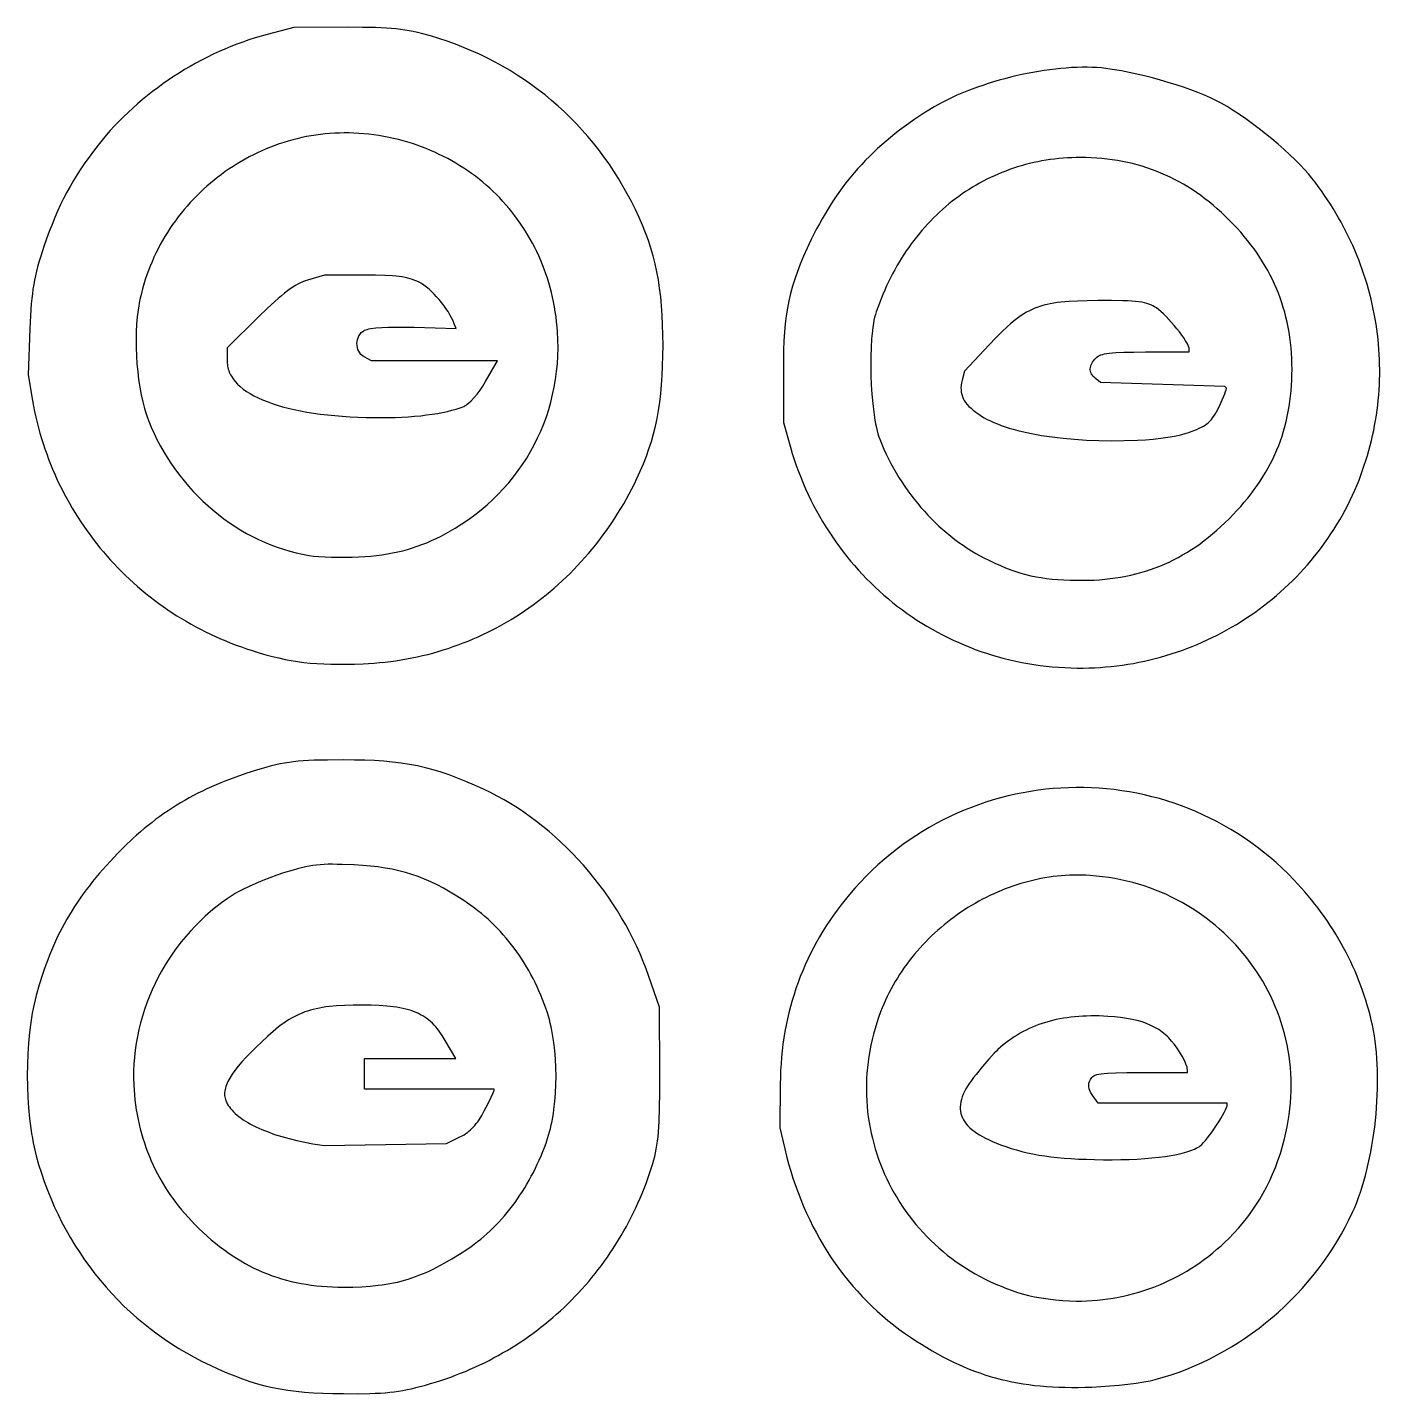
# Model space of a CAD drawing. Extents: x 28 to 1041, y 757 to 2190.
# Drawn here: x 523.7 to 767.8, y 766.7 to 1013.3 of the extents above; entities that cross this region are included whole.
import ezdxf

# ---------------------------------------------------------------- set-up
doc = ezdxf.new("R2010")
doc.units = 0
doc.header["$MEASUREMENT"] = 0
doc.layers.add('LAYER_1', color=18, linetype='CONTINUOUS')

msp = doc.modelspace()

# ---------------------------------------------------------------- linework, layer by layer
at = {"layer": 'LAYER_1'}
for points in [[(584.31, 898.46), (585.3, 898.51), (586.3, 898.58), (587.28, 898.66), (588.27, 898.76), (589.24, 898.87), (590.22, 899.01), (591.19, 899.16), (592.15, 899.32), (593.11, 899.5), (594.07, 899.7), (595.01, 899.92), (595.96, 900.15), (596.89, 900.39), (597.83, 900.66), (598.75, 900.94), (599.67, 901.23), (600.59, 901.54), (601.49, 901.87), (602.39, 902.21), (603.29, 902.56), (604.18, 902.94), (605.06, 903.32), (605.93, 903.72), (606.79, 904.14), (607.65, 904.57), (608.5, 905.02), (609.35, 905.48), (610.18, 905.95), (611.01, 906.44), (611.83, 906.95), (612.64, 907.47), (613.44, 908), (614.23, 908.55), (615.02, 909.11), (615.79, 909.68), (616.56, 910.27), (617.32, 910.87), (618.07, 911.48), (618.8, 912.11), (619.53, 912.75), (620.25, 913.41), (620.96, 914.08), (621.66, 914.76), (622.35, 915.45), (623.03, 916.16), (623.69, 916.88), (624.35, 917.61), (625, 918.35), (625.63, 919.11), (626.26, 919.88), (626.87, 920.66), (627.47, 921.45), (628.06, 922.26), (628.63, 923.08), (629.2, 923.9), (629.75, 924.74), (630.29, 925.6), (630.82, 926.46), (631.34, 927.33), (631.84, 928.22), (632.33, 929.12), (632.81, 930.03), (633.27, 930.95), (633.73, 931.88), (634.34, 933.23), (634.91, 934.56), (635.44, 935.9), (635.91, 937.23), (636.34, 938.58), (636.73, 939.94), (637.07, 941.32), (637.37, 942.74), (637.63, 944.18), (637.85, 945.67), (638.04, 947.21), (638.18, 948.81), (638.3, 950.46), (638.37, 952.19), (638.42, 953.99), (638.44, 955.87), (638.42, 957.79), (638.37, 959.62), (638.29, 961.37), (638.18, 963.05), (638.02, 964.66), (637.83, 966.22), (637.6, 967.73), (637.33, 969.19), (637.01, 970.63), (636.65, 972.04), (636.24, 973.43), (635.79, 974.81), (635.28, 976.2), (634.72, 977.59), (634.11, 979), (633.45, 980.43), (632.73, 981.86), (631.99, 983.28), (631.21, 984.66), (630.4, 986.02), (629.56, 987.35), (628.69, 988.65), (627.78, 989.93), (626.85, 991.18), (625.89, 992.4), (624.89, 993.59), (623.87, 994.75), (622.82, 995.88), (621.74, 996.98), (620.63, 998.06), (619.5, 999.1), (618.33, 1000.11), (617.15, 1001.09), (615.93, 1002.04), (614.69, 1002.95), (613.43, 1003.83), (612.14, 1004.68), (610.82, 1005.5), (609.49, 1006.28), (608.12, 1007.03), (606.74, 1007.75), (605.33, 1008.43), (603.9, 1009.07), (602.45, 1009.68), (600.98, 1010.26), (599.49, 1010.79), (597.98, 1011.29), (596.45, 1011.76), (594.86, 1012.19), (594.1, 1012.38), (593.35, 1012.54), (592.61, 1012.68), (591.85, 1012.81), (591.08, 1012.92), (590.27, 1013.01), (589.42, 1013.09), (588.52, 1013.15), (587.56, 1013.2), (586.53, 1013.24), (584.2, 1013.29), (581.45, 1013.3), (571.82, 1013.29), (567, 1012.02), (565.9, 1011.71), (564.8, 1011.39), (563.7, 1011.03), (562.61, 1010.65), (561.52, 1010.25), (560.44, 1009.83), (559.37, 1009.38), (558.3, 1008.92), (557.24, 1008.43), (556.19, 1007.91), (555.15, 1007.38), (554.12, 1006.83), (553.1, 1006.26), (552.09, 1005.66), (551.09, 1005.05), (550.11, 1004.42), (549.13, 1003.77), (548.17, 1003.1), (547.23, 1002.41), (546.3, 1001.71), (545.38, 1000.99), (544.48, 1000.25), (543.6, 999.5), (542.73, 998.73), (541.88, 997.95), (541.05, 997.15), (540.24, 996.33), (539.44, 995.51), (538.67, 994.67), (537.92, 993.81), (537.19, 992.94), (536.48, 992.06), (535.64, 990.97), (534.83, 989.89), (534.08, 988.83), (533.36, 987.78), (532.67, 986.72), (532.02, 985.67), (531.4, 984.6), (530.81, 983.53), (530.24, 982.43), (529.69, 981.31), (529.16, 980.15), (528.65, 978.96), (528.15, 977.73), (527.66, 976.46), (527.17, 975.13), (526.7, 973.74), (526.07, 971.82), (525.8, 970.94), (525.56, 970.1), (525.35, 969.28), (525.16, 968.48), (524.99, 967.69), (524.84, 966.89), (524.71, 966.07), (524.6, 965.22), (524.5, 964.34), (524.41, 963.4), (524.27, 961.32), (524.16, 958.9), (523.82, 950.58), (524.63, 945.93), (524.81, 944.94), (525.01, 943.95), (525.23, 942.98), (525.46, 942), (525.71, 941.04), (525.97, 940.08), (526.25, 939.13), (526.55, 938.18), (526.86, 937.24), (527.19, 936.31), (527.53, 935.38), (527.89, 934.47), (528.26, 933.56), (528.65, 932.65), (529.05, 931.76), (529.47, 930.87), (529.91, 929.99), (530.35, 929.12), (530.82, 928.26), (531.29, 927.41), (531.78, 926.56), (532.29, 925.73), (532.81, 924.9), (533.34, 924.08), (533.88, 923.28), (534.44, 922.48), (535.02, 921.69), (535.6, 920.91), (536.2, 920.14), (536.81, 919.38), (537.44, 918.64), (538.07, 917.9), (538.72, 917.17), (539.38, 916.46), (540.06, 915.75), (540.74, 915.06), (541.44, 914.38), (542.15, 913.71), (542.87, 913.05), (543.6, 912.4), (544.35, 911.76), (545.1, 911.14), (545.87, 910.53), (546.65, 909.93), (547.43, 909.35), (548.23, 908.77), (549.04, 908.21), (549.86, 907.67), (550.69, 907.13), (551.53, 906.61), (552.38, 906.11), (553.24, 905.62), (554.1, 905.14), (554.98, 904.67), (555.87, 904.22), (556.76, 903.79), (557.67, 903.37), (558.58, 902.96), (559.51, 902.57), (560.44, 902.19), (561.38, 901.83), (562.33, 901.48), (563.28, 901.15), (564.25, 900.84), (565.52, 900.45), (566.74, 900.09), (567.92, 899.78), (569.07, 899.5), (570.21, 899.25), (571.34, 899.04), (572.46, 898.85), (573.6, 898.7), (574.77, 898.58), (575.96, 898.49), (577.19, 898.42), (578.47, 898.38), (579.82, 898.37), (581.23, 898.38), (582.73, 898.41)], [(713.22, 897.68), (714.25, 897.68), (715.28, 897.7), (716.3, 897.73), (717.32, 897.79), (718.33, 897.87), (719.34, 897.96), (720.35, 898.08), (721.36, 898.21), (722.35, 898.36), (723.35, 898.53), (724.34, 898.72), (725.33, 898.92), (726.31, 899.15), (727.28, 899.39), (728.25, 899.65), (729.21, 899.92), (730.17, 900.22), (731.12, 900.53), (732.06, 900.86), (733, 901.2), (733.93, 901.56), (734.85, 901.94), (735.76, 902.34), (736.67, 902.75), (737.57, 903.18), (738.46, 903.62), (739.34, 904.08), (740.21, 904.55), (741.07, 905.04), (741.93, 905.55), (742.77, 906.07), (743.6, 906.6), (744.43, 907.16), (745.24, 907.72), (746.05, 908.3), (746.84, 908.89), (747.62, 909.5), (748.39, 910.12), (749.15, 910.76), (749.9, 911.41), (750.64, 912.07), (751.36, 912.75), (752.07, 913.44), (752.77, 914.15), (753.45, 914.86), (754.13, 915.59), (754.79, 916.33), (755.43, 917.09), (756.06, 917.85), (756.68, 918.63), (757.28, 919.42), (757.87, 920.23), (758.45, 921.04), (759.01, 921.87), (759.55, 922.71), (760.08, 923.56), (760.59, 924.42), (761.09, 925.29), (761.57, 926.17), (762.03, 927.06), (762.48, 927.97), (762.91, 928.88), (763.32, 929.8), (763.72, 930.74), (764.07, 931.61), (764.41, 932.49), (764.73, 933.38), (765.03, 934.27), (765.32, 935.16), (765.59, 936.05), (765.85, 936.95), (766.09, 937.85), (766.32, 938.75), (766.52, 939.66), (766.72, 940.56), (766.89, 941.47), (767.06, 942.38), (767.2, 943.29), (767.33, 944.21), (767.44, 945.12), (767.54, 946.03), (767.62, 946.95), (767.69, 947.87), (767.74, 948.78), (767.78, 949.7), (767.8, 950.62), (767.8, 951.54), (767.79, 952.45), (767.76, 953.37), (767.72, 954.29), (767.66, 955.2), (767.59, 956.12), (767.5, 957.03), (767.4, 957.94), (767.28, 958.85), (767.15, 959.76), (767, 960.67), (766.83, 961.57), (766.65, 962.47), (766.46, 963.37), (766.25, 964.27), (766.02, 965.17), (765.78, 966.06), (765.52, 966.95), (765.25, 967.83), (764.97, 968.71), (764.67, 969.59), (764.35, 970.46), (764.02, 971.33), (763.67, 972.2), (763.31, 973.06), (762.94, 973.92), (762.55, 974.77), (762.14, 975.62), (761.72, 976.46), (761.29, 977.29), (760.84, 978.13), (760.38, 978.95), (759.9, 979.77), (759.41, 980.58), (758.9, 981.39), (758.38, 982.19), (757.84, 982.98), (757.29, 983.77), (756.72, 984.55), (756.14, 985.33), (755.55, 986.09), (754.94, 986.85), (754.25, 987.65), (753.46, 988.5), (752.57, 989.39), (751.61, 990.31), (750.58, 991.25), (749.49, 992.2), (748.36, 993.15), (747.2, 994.09), (746.02, 995.01), (744.83, 995.9), (743.65, 996.76), (742.49, 997.56), (741.35, 998.31), (740.25, 999), (739.21, 999.6), (738.24, 1000.12), (737.25, 1000.6), (736.16, 1001.07), (734.98, 1001.55), (733.73, 1002.02), (732.41, 1002.48), (731.05, 1002.93), (729.65, 1003.36), (728.23, 1003.78), (726.79, 1004.17), (725.36, 1004.54), (723.95, 1004.87), (722.56, 1005.17), (721.22, 1005.43), (719.94, 1005.65), (718.72, 1005.83), (717.58, 1005.96), (716.74, 1006.02), (715.87, 1006.06), (714.98, 1006.08), (714.07, 1006.08), (713.14, 1006.06), (712.19, 1006.02), (711.23, 1005.95), (710.25, 1005.87), (709.26, 1005.76), (708.26, 1005.64), (707.26, 1005.5), (706.24, 1005.34), (705.22, 1005.16), (704.2, 1004.97), (703.18, 1004.76), (702.15, 1004.53), (701.14, 1004.28), (700.12, 1004.02), (699.11, 1003.74), (698.11, 1003.45), (697.12, 1003.15), (696.14, 1002.83), (695.18, 1002.49), (694.23, 1002.15), (693.3, 1001.79), (692.38, 1001.42), (691.49, 1001.03), (690.62, 1000.64), (689.78, 1000.23), (688.96, 999.82), (688.17, 999.39), (687.41, 998.95), (686.45, 998.37), (685.52, 997.78), (684.6, 997.19), (683.7, 996.58), (682.81, 995.97), (681.95, 995.35), (681.11, 994.72), (680.28, 994.08), (679.48, 993.43), (678.69, 992.77), (677.91, 992.1), (677.16, 991.41), (676.42, 990.72), (675.7, 990.01), (674.99, 989.3), (674.3, 988.57), (673.63, 987.83), (672.97, 987.07), (672.33, 986.31), (671.7, 985.53), (671.09, 984.73), (670.49, 983.93), (669.9, 983.1), (669.33, 982.27), (668.77, 981.42), (668.23, 980.55), (667.69, 979.67), (667.17, 978.77), (666.67, 977.86), (666.17, 976.93), (665.69, 975.98), (665.21, 975.02), (664.48, 973.46), (663.82, 971.98), (663.22, 970.57), (662.69, 969.21), (662.22, 967.88), (661.81, 966.58), (661.45, 965.27), (661.15, 963.96), (660.89, 962.62), (660.68, 961.25), (660.5, 959.81), (660.37, 958.31), (660.27, 956.72), (660.21, 955.03), (660.17, 953.22), (660.16, 951.28), (660.16, 941.99), (661.45, 937.52), (661.78, 936.41), (662.13, 935.32), (662.5, 934.24), (662.9, 933.17), (663.31, 932.11), (663.73, 931.06), (664.18, 930.03), (664.65, 929.01), (665.13, 928), (665.63, 927.01), (666.15, 926.03), (666.69, 925.06), (667.25, 924.1), (667.82, 923.16), (668.41, 922.24), (669.01, 921.33), (669.64, 920.43), (670.27, 919.55), (670.93, 918.68), (671.6, 917.82), (672.28, 916.99), (672.99, 916.16), (673.7, 915.35), (674.43, 914.56), (675.18, 913.79), (675.94, 913.03), (676.71, 912.28), (677.5, 911.55), (678.3, 910.84), (679.12, 910.15), (679.94, 909.47), (680.79, 908.81), (681.64, 908.17), (682.51, 907.54), (683.39, 906.93), (684.28, 906.34), (685.18, 905.77), (686.09, 905.21), (687.02, 904.67), (687.96, 904.15), (688.91, 903.65), (689.87, 903.17), (690.84, 902.71), (691.82, 902.27), (692.81, 901.84), (693.8, 901.44), (694.81, 901.05), (695.83, 900.69), (696.86, 900.34), (697.9, 900.02), (698.94, 899.71), (700, 899.43), (701.06, 899.17), (702.13, 898.92), (703.21, 898.7), (704.29, 898.5), (705.39, 898.32), (706.49, 898.16), (707.59, 898.03), (708.71, 897.91), (709.83, 897.82), (710.95, 897.75), (712.08, 897.71)], [(583.51, 917.73), (584.62, 917.8), (585.68, 917.89), (586.71, 918), (587.71, 918.13), (588.68, 918.28), (589.62, 918.45), (590.55, 918.64), (591.45, 918.85), (592.34, 919.09), (593.21, 919.36), (594.07, 919.65), (594.93, 919.96), (595.79, 920.3), (596.64, 920.68), (597.5, 921.08), (598.37, 921.5), (599.67, 922.2), (600.93, 922.93), (602.15, 923.69), (603.34, 924.5), (604.49, 925.35), (605.61, 926.22), (606.68, 927.14), (607.72, 928.09), (608.71, 929.07), (609.67, 930.08), (610.59, 931.12), (611.46, 932.19), (612.29, 933.3), (613.08, 934.42), (613.83, 935.58), (614.53, 936.76), (615.19, 937.97), (615.81, 939.2), (616.37, 940.45), (616.9, 941.73), (617.38, 943.02), (617.81, 944.34), (618.19, 945.67), (618.52, 947.02), (618.81, 948.39), (619.04, 949.77), (619.23, 951.17), (619.37, 952.58), (619.45, 954.01), (619.49, 955.45), (619.47, 956.9), (619.4, 958.35), (619.33, 959.27), (619.24, 960.18), (619.13, 961.08), (619, 961.98), (618.85, 962.86), (618.68, 963.74), (618.5, 964.61), (618.29, 965.47), (618.07, 966.33), (617.83, 967.17), (617.57, 968.01), (617.29, 968.83), (617, 969.65), (616.69, 970.46), (616.36, 971.25), (616.02, 972.04), (615.66, 972.82), (615.28, 973.58), (614.88, 974.34), (614.47, 975.08), (614.05, 975.82), (613.61, 976.54), (613.15, 977.25), (612.68, 977.95), (612.19, 978.64), (611.69, 979.31), (611.17, 979.98), (610.64, 980.63), (610.09, 981.27), (609.53, 981.89), (608.96, 982.51), (608.37, 983.11), (607.77, 983.69), (607.16, 984.26), (606.53, 984.82), (605.89, 985.37), (605.24, 985.9), (604.57, 986.42), (603.89, 986.92), (603.2, 987.4), (602.5, 987.88), (601.79, 988.33), (601.06, 988.78), (600.33, 989.2), (599.58, 989.61), (598.82, 990.01), (598.05, 990.38), (597.27, 990.75), (596.48, 991.09), (595.68, 991.42), (594.87, 991.73), (594.05, 992.03), (593.22, 992.31), (592.38, 992.57), (591.53, 992.81), (590.67, 993.03), (589.81, 993.24), (588.93, 993.43), (588.05, 993.6), (587.16, 993.75), (586.26, 993.88), (585.35, 993.99), (584.44, 994.09), (583.51, 994.16), (582.64, 994.21), (581.77, 994.24), (580.91, 994.25), (580.04, 994.23), (579.18, 994.2), (578.32, 994.14), (577.47, 994.07), (576.62, 993.97), (575.77, 993.86), (574.93, 993.72), (574.09, 993.57), (573.26, 993.4), (572.43, 993.2), (571.61, 992.99), (570.79, 992.76), (569.98, 992.52), (569.18, 992.25), (568.38, 991.97), (567.59, 991.67), (566.8, 991.35), (566.03, 991.01), (565.26, 990.66), (564.5, 990.29), (563.75, 989.9), (563, 989.5), (562.27, 989.08), (561.55, 988.65), (560.83, 988.2), (560.12, 987.74), (559.43, 987.26), (558.74, 986.76), (558.07, 986.25), (557.41, 985.73), (556.76, 985.19), (556.12, 984.64), (555.49, 984.07), (554.87, 983.5), (554.27, 982.9), (553.68, 982.3), (553.1, 981.68), (552.53, 981.05), (551.98, 980.4), (551.45, 979.75), (550.92, 979.08), (550.42, 978.4), (549.92, 977.71), (549.44, 977.01), (548.98, 976.3), (548.53, 975.57), (548.1, 974.84), (547.69, 974.09), (547.29, 973.34), (546.91, 972.57), (546.54, 971.8), (546.2, 971.01), (545.87, 970.22), (545.56, 969.42), (545.26, 968.61), (544.99, 967.79), (544.73, 966.96), (544.5, 966.12), (544.28, 965.28), (544.08, 964.43), (543.91, 963.57), (543.8, 962.97), (543.7, 962.35), (543.54, 961.07), (543.43, 959.73), (543.36, 958.35), (543.33, 956.93), (543.34, 955.49), (543.39, 954.04), (543.49, 952.59), (543.62, 951.15), (543.79, 949.73), (543.99, 948.35), (544.24, 947.01), (544.52, 945.73), (544.83, 944.52), (545, 943.94), (545.18, 943.38), (545.36, 942.85), (545.56, 942.34), (546.05, 941.15), (546.58, 939.98), (547.15, 938.83), (547.75, 937.7), (548.38, 936.6), (549.04, 935.52), (549.74, 934.46), (550.46, 933.43), (551.22, 932.42), (552, 931.44), (552.81, 930.49), (553.65, 929.56), (554.51, 928.66), (555.4, 927.8), (556.31, 926.96), (557.24, 926.15), (558.2, 925.37), (559.17, 924.63), (560.17, 923.91), (561.19, 923.24), (562.22, 922.59), (563.28, 921.98), (564.34, 921.41), (565.43, 920.87), (566.53, 920.37), (567.64, 919.91), (568.77, 919.49), (569.91, 919.11), (571.06, 918.77), (572.22, 918.47), (573.39, 918.21), (574.57, 917.99), (575.37, 917.88), (576.34, 917.8), (577.43, 917.73), (578.62, 917.68), (579.85, 917.66), (581.1, 917.66), (582.34, 917.68)], [(713.19, 913.52), (714.22, 913.51), (715.24, 913.53), (716.24, 913.56), (717.22, 913.62), (718.2, 913.71), (719.16, 913.81), (720.11, 913.93), (721.04, 914.08), (721.97, 914.25), (722.88, 914.44), (723.78, 914.66), (724.67, 914.9), (725.55, 915.16), (726.42, 915.44), (727.27, 915.75), (728.12, 916.08), (728.96, 916.43), (729.79, 916.81), (730.61, 917.21), (731.42, 917.63), (732.23, 918.08), (733.02, 918.55), (733.81, 919.05), (734.59, 919.57), (735.37, 920.11), (736.13, 920.68), (736.89, 921.28), (737.65, 921.9), (738.4, 922.54), (739.14, 923.21), (739.88, 923.91), (740.62, 924.63), (741.34, 925.36), (742.04, 926.1), (742.71, 926.85), (743.36, 927.6), (743.98, 928.35), (744.58, 929.11), (745.15, 929.87), (745.7, 930.64), (746.23, 931.41), (746.73, 932.19), (747.21, 932.98), (747.66, 933.78), (748.09, 934.58), (748.5, 935.38), (748.88, 936.2), (749.24, 937.03), (749.58, 937.86), (749.89, 938.7), (750.19, 939.55), (750.46, 940.41), (750.7, 941.28), (750.93, 942.16), (751.13, 943.05), (751.31, 943.96), (751.47, 944.87), (751.6, 945.79), (751.72, 946.73), (751.81, 947.68), (751.89, 948.64), (751.94, 949.61), (751.97, 950.6), (751.98, 951.6), (751.96, 952.59), (751.93, 953.56), (751.87, 954.53), (751.8, 955.48), (751.7, 956.42), (751.58, 957.36), (751.44, 958.28), (751.28, 959.19), (751.09, 960.09), (750.89, 960.99), (750.66, 961.87), (750.41, 962.74), (750.14, 963.61), (749.84, 964.46), (749.53, 965.31), (749.19, 966.14), (748.83, 966.97), (748.44, 967.79), (748.04, 968.6), (747.61, 969.41), (747.15, 970.2), (746.68, 970.99), (746.18, 971.77), (745.66, 972.55), (745.12, 973.31), (744.55, 974.07), (743.96, 974.82), (743.35, 975.57), (742.71, 976.31), (742.05, 977.04), (741.37, 977.77), (740.66, 978.49), (739.94, 979.2), (739.22, 979.88), (738.48, 980.54), (737.74, 981.18), (737, 981.79), (736.24, 982.38), (735.49, 982.94), (734.72, 983.49), (733.94, 984.01), (733.16, 984.51), (732.38, 984.98), (731.58, 985.43), (730.77, 985.86), (729.96, 986.27), (729.14, 986.65), (728.31, 987.01), (727.48, 987.35), (726.63, 987.67), (725.78, 987.96), (724.91, 988.24), (724.04, 988.49), (723.16, 988.71), (722.27, 988.92), (721.37, 989.1), (720.46, 989.27), (719.54, 989.41), (718.61, 989.52), (717.67, 989.62), (716.72, 989.7), (715.75, 989.75), (714.78, 989.78), (713.8, 989.79), (713.01, 989.79), (712.22, 989.76), (711.44, 989.72), (710.66, 989.67), (709.88, 989.6), (709.11, 989.52), (708.35, 989.42), (707.59, 989.31), (706.84, 989.18), (706.09, 989.03), (705.35, 988.88), (704.61, 988.7), (703.88, 988.52), (703.15, 988.32), (702.43, 988.1), (701.72, 987.87), (701.01, 987.63), (700.31, 987.37), (699.62, 987.1), (698.93, 986.82), (698.25, 986.52), (697.57, 986.21), (696.91, 985.88), (696.25, 985.54), (695.59, 985.19), (694.95, 984.82), (694.31, 984.44), (693.68, 984.05), (693.05, 983.65), (692.44, 983.23), (691.83, 982.8), (691.23, 982.35), (690.64, 981.9), (690.05, 981.43), (689.48, 980.95), (688.91, 980.45), (688.35, 979.95), (687.8, 979.43), (687.26, 978.9), (686.72, 978.35), (686.2, 977.8), (685.69, 977.23), (685.18, 976.65), (684.69, 976.06), (684.2, 975.46), (683.72, 974.85), (683.26, 974.23), (682.8, 973.59), (682.35, 972.94), (681.91, 972.28), (681.49, 971.62), (681.07, 970.93), (680.66, 970.24), (680.27, 969.54), (679.88, 968.83), (679.5, 968.11), (679.14, 967.37), (678.79, 966.63), (678.45, 965.87), (678.12, 965.11), (677.8, 964.33), (677.49, 963.55), (677.19, 962.75), (676.91, 961.95), (676.77, 961.5), (676.64, 961), (676.52, 960.45), (676.42, 959.85), (676.32, 959.22), (676.24, 958.55), (676.1, 957.1), (676.01, 955.55), (675.95, 953.91), (675.94, 952.22), (675.97, 950.5), (676.04, 948.77), (676.15, 947.08), (676.29, 945.43), (676.47, 943.87), (676.69, 942.41), (676.81, 941.73), (676.95, 941.09), (677.09, 940.49), (677.23, 939.94), (677.39, 939.43), (677.56, 938.97), (677.92, 938.07), (678.3, 937.18), (678.71, 936.3), (679.13, 935.44), (679.58, 934.58), (680.04, 933.73), (680.52, 932.9), (681.02, 932.07), (681.53, 931.26), (682.07, 930.46), (682.62, 929.68), (683.19, 928.91), (683.77, 928.15), (684.37, 927.41), (684.98, 926.68), (685.61, 925.97), (686.25, 925.27), (686.9, 924.6), (687.57, 923.93), (688.25, 923.29), (688.95, 922.67), (689.66, 922.06), (690.37, 921.47), (691.1, 920.9), (691.84, 920.35), (692.59, 919.83), (693.35, 919.32), (694.12, 918.84), (694.9, 918.37), (695.68, 917.93), (696.48, 917.51), (697.28, 917.12), (698.33, 916.63), (699.33, 916.19), (700.29, 915.79), (701.23, 915.42), (702.15, 915.1), (703.05, 914.81), (703.95, 914.56), (704.85, 914.34), (705.77, 914.15), (706.7, 913.99), (707.67, 913.85), (708.67, 913.74), (709.71, 913.65), (710.81, 913.59), (711.96, 913.54)], [(586.34, 942.88), (587.63, 942.87), (588.89, 942.88), (590.12, 942.92), (591.31, 942.97), (592.48, 943.04), (593.61, 943.12), (594.7, 943.22), (595.75, 943.35), (596.76, 943.48), (597.72, 943.64), (598.64, 943.81), (599.51, 943.99), (600.34, 944.2), (601.1, 944.41), (601.82, 944.65), (602.48, 944.9), (602.68, 944.99), (602.89, 945.12), (603.11, 945.28), (603.34, 945.46), (603.84, 945.92), (604.35, 946.48), (604.88, 947.11), (605.41, 947.81), (605.92, 948.57), (606.4, 949.37), (608.55, 953.12), (585.83, 953.12), (584.5, 953.83), (584.34, 953.93), (584.19, 954.03), (583.92, 954.27), (583.69, 954.54), (583.51, 954.85), (583.37, 955.17), (583.27, 955.52), (583.21, 955.87), (583.2, 956.23), (583.22, 956.59), (583.29, 956.94), (583.4, 957.29), (583.56, 957.62), (583.75, 957.92), (583.98, 958.2), (584.26, 958.44), (584.42, 958.54), (584.58, 958.64), (584.77, 958.72), (585.02, 958.8), (585.33, 958.87), (585.7, 958.94), (586.58, 959.05), (587.66, 959.13), (588.91, 959.19), (590.32, 959.22), (591.87, 959.21), (593.53, 959.18), (601.08, 958.97), (600.76, 959.77), (600.54, 960.31), (600.27, 960.87), (599.96, 961.43), (599.63, 961.99), (599.26, 962.55), (598.87, 963.11), (598.45, 963.65), (598.02, 964.18), (597.58, 964.69), (597.12, 965.17), (596.66, 965.62), (596.2, 966.04), (595.74, 966.42), (595.28, 966.76), (594.84, 967.05), (594.41, 967.29), (594.02, 967.47), (593.62, 967.64), (593.21, 967.8), (592.79, 967.93), (592.35, 968.05), (591.88, 968.16), (591.38, 968.25), (590.84, 968.33), (590.26, 968.4), (589.63, 968.46), (588.21, 968.54), (586.53, 968.58), (584.55, 968.6), (577.32, 968.6), (574.27, 967.68), (573.85, 967.54), (573.42, 967.37), (572.99, 967.18), (572.55, 966.96), (572.09, 966.7), (571.63, 966.41), (571.14, 966.08), (570.63, 965.72), (570.11, 965.31), (569.55, 964.86), (568.97, 964.36), (568.35, 963.82), (567.01, 962.58), (565.5, 961.12), (559.78, 955.49), (559.78, 953), (559.78, 952.72), (559.81, 952.44), (559.85, 952.17), (559.9, 951.9), (559.96, 951.63), (560.05, 951.37), (560.14, 951.1), (560.25, 950.85), (560.38, 950.59), (560.52, 950.34), (560.84, 949.85), (561.21, 949.37), (561.64, 948.91), (562.13, 948.46), (562.67, 948.03), (563.26, 947.61), (563.9, 947.2), (564.59, 946.82), (565.34, 946.44), (566.13, 946.09), (566.97, 945.75), (567.86, 945.43), (568.79, 945.13), (569.78, 944.84), (570.8, 944.57), (571.87, 944.32), (572.99, 944.09), (574.14, 943.88), (575.34, 943.69), (576.58, 943.52), (577.86, 943.36), (579.18, 943.23), (580.54, 943.12), (581.94, 943.02), (583.37, 942.95), (584.84, 942.9)], [(724.11, 938.8), (725.54, 938.87), (726.94, 938.99), (728.29, 939.14), (729.58, 939.33), (730.79, 939.54), (731.9, 939.78), (732.9, 940.05), (733.36, 940.19), (733.78, 940.34), (734.79, 940.74), (735.23, 940.94), (735.63, 941.13), (735.99, 941.33), (736.32, 941.53), (736.63, 941.75), (736.91, 941.98), (737.17, 942.24), (737.42, 942.51), (737.65, 942.81), (737.88, 943.14), (738.11, 943.5), (738.33, 943.9), (738.8, 944.83), (739.39, 946.08), (739.83, 947.14), (739.98, 947.57), (740.08, 947.9), (740.13, 948.13), (740.13, 948.2), (740.11, 948.25), (739.87, 948.48), (717.4, 949.2), (716.46, 949.98), (716.24, 950.18), (716.05, 950.38), (715.9, 950.59), (715.77, 950.8), (715.67, 951.02), (715.61, 951.24), (715.57, 951.47), (715.57, 951.7), (715.59, 951.93), (715.64, 952.17), (715.73, 952.41), (715.84, 952.65), (715.99, 952.9), (716.16, 953.14), (716.37, 953.39), (716.6, 953.64), (716.77, 953.79), (716.97, 953.93), (717.21, 954.06), (717.48, 954.17), (717.8, 954.27), (718.16, 954.36), (718.58, 954.44), (719.06, 954.5), (719.6, 954.56), (720.2, 954.61), (721.64, 954.67), (723.41, 954.71), (725.54, 954.72), (733.41, 954.72), (733.41, 955.31), (733.4, 955.42), (733.36, 955.56), (733.23, 955.89), (733.03, 956.29), (732.76, 956.74), (732.43, 957.24), (732.06, 957.77), (731.64, 958.33), (731.19, 958.9), (730.72, 959.47), (730.23, 960.04), (729.74, 960.59), (729.25, 961.1), (728.77, 961.58), (728.31, 962.01), (727.88, 962.37), (727.49, 962.66), (727.17, 962.87), (726.84, 963.05), (726.51, 963.22), (726.15, 963.36), (725.77, 963.49), (725.34, 963.6), (724.87, 963.69), (724.33, 963.77), (723.73, 963.83), (723.06, 963.88), (722.3, 963.92), (721.44, 963.95), (719.41, 963.98), (716.9, 963.98), (715, 963.96), (713.27, 963.91), (711.7, 963.83), (710.97, 963.77), (710.27, 963.7), (709.61, 963.62), (708.96, 963.52), (708.35, 963.41), (707.76, 963.28), (707.19, 963.14), (706.63, 962.98), (706.1, 962.8), (705.58, 962.6), (705.07, 962.38), (704.57, 962.14), (704.08, 961.87), (703.59, 961.59), (703.11, 961.28), (702.62, 960.94), (702.14, 960.58), (701.65, 960.2), (701.15, 959.78), (700.65, 959.34), (699.61, 958.37), (698.5, 957.27), (697.32, 956.03), (692.84, 951.28), (692.42, 949.61), (692.32, 949.15), (692.25, 948.7), (692.22, 948.27), (692.23, 947.86), (692.27, 947.46), (692.35, 947.07), (692.47, 946.7), (692.62, 946.33), (692.82, 945.97), (693.06, 945.61), (693.34, 945.26), (693.67, 944.9), (694.04, 944.55), (694.45, 944.2), (694.91, 943.84), (695.42, 943.48), (695.9, 943.16), (696.42, 942.86), (696.97, 942.56), (697.55, 942.27), (698.16, 941.99), (698.8, 941.73), (699.48, 941.47), (700.18, 941.23), (700.91, 940.99), (701.67, 940.77), (702.46, 940.56), (703.27, 940.35), (704.11, 940.16), (704.97, 939.98), (705.86, 939.81), (706.77, 939.66), (707.71, 939.51), (708.67, 939.38), (709.65, 939.26), (710.65, 939.15), (712.72, 938.96), (714.87, 938.83), (717.08, 938.75), (719.37, 938.71), (721.71, 938.73)], [(580.77, 766.75), (583.34, 766.74), (585.53, 766.77), (586.51, 766.81), (587.43, 766.85), (588.3, 766.91), (589.13, 766.99), (589.93, 767.08), (590.71, 767.19), (591.47, 767.32), (592.24, 767.47), (593.03, 767.64), (593.83, 767.83), (595.56, 768.29), (596.48, 768.55), (597.4, 768.83), (598.31, 769.12), (599.22, 769.42), (600.12, 769.74), (601.01, 770.07), (601.89, 770.41), (602.77, 770.77), (603.63, 771.14), (604.49, 771.52), (605.35, 771.92), (606.19, 772.32), (607.03, 772.74), (607.85, 773.18), (608.67, 773.62), (609.49, 774.08), (610.29, 774.55), (611.08, 775.03), (611.87, 775.52), (612.65, 776.02), (613.41, 776.54), (614.17, 777.07), (614.92, 777.6), (615.66, 778.16), (616.4, 778.72), (617.12, 779.29), (617.83, 779.87), (618.54, 780.47), (619.23, 781.07), (619.91, 781.69), (620.59, 782.31), (621.25, 782.95), (621.91, 783.6), (622.55, 784.26), (623.18, 784.93), (623.81, 785.6), (624.42, 786.29), (625.02, 786.99), (625.61, 787.7), (626.19, 788.42), (626.76, 789.14), (627.32, 789.88), (627.87, 790.63), (628.4, 791.38), (628.93, 792.15), (629.44, 792.92), (629.94, 793.7), (630.43, 794.5), (630.91, 795.3), (631.38, 796.11), (631.83, 796.92), (632.27, 797.75), (632.7, 798.59), (633.12, 799.43), (633.53, 800.28), (633.92, 801.14), (634.3, 802.01), (634.67, 802.88), (635.02, 803.77), (635.37, 804.66), (635.69, 805.55), (636.01, 806.46), (636.31, 807.37), (636.6, 808.29), (636.79, 808.92), (636.95, 809.55), (637.1, 810.19), (637.23, 810.86), (637.35, 811.56), (637.45, 812.31), (637.54, 813.11), (637.61, 813.97), (637.68, 814.91), (637.73, 815.94), (637.8, 818.28), (637.84, 821.1), (637.84, 824.46), (637.82, 836.5), (635.9, 842.01), (635.41, 843.38), (634.87, 844.74), (634.31, 846.09), (633.7, 847.42), (633.07, 848.74), (632.4, 850.05), (631.7, 851.34), (630.96, 852.61), (630.2, 853.87), (629.41, 855.11), (628.58, 856.33), (627.73, 857.52), (626.85, 858.7), (625.95, 859.85), (625.02, 860.99), (624.07, 862.09), (623.09, 863.18), (622.08, 864.23), (621.06, 865.26), (620.01, 866.26), (618.95, 867.24), (617.86, 868.18), (616.75, 869.1), (615.63, 869.98), (614.48, 870.83), (613.32, 871.65), (612.15, 872.43), (610.96, 873.18), (609.75, 873.89), (608.53, 874.57), (607.3, 875.2), (606.06, 875.8), (604.42, 876.55), (602.85, 877.22), (601.33, 877.83), (599.86, 878.38), (598.41, 878.87), (596.98, 879.3), (595.56, 879.68), (594.12, 880.01), (592.67, 880.29), (591.17, 880.52), (589.63, 880.71), (588.03, 880.86), (586.36, 880.97), (584.6, 881.04), (582.73, 881.08), (580.76, 881.09), (577.88, 881.08), (575.5, 881.03), (574.45, 880.99), (573.49, 880.93), (572.59, 880.86), (571.74, 880.77), (570.93, 880.66), (570.14, 880.54), (569.36, 880.39), (568.57, 880.22), (567.77, 880.02), (566.92, 879.79), (565.07, 879.25), (563.16, 878.65), (561.31, 878.01), (559.52, 877.34), (558.65, 876.99), (557.79, 876.62), (556.94, 876.25), (556.11, 875.87), (555.29, 875.48), (554.48, 875.08), (553.68, 874.66), (552.89, 874.23), (552.11, 873.8), (551.34, 873.35), (550.59, 872.88), (549.84, 872.41), (549.1, 871.92), (548.36, 871.42), (547.64, 870.9), (546.92, 870.38), (546.21, 869.83), (545.5, 869.28), (544.81, 868.71), (544.11, 868.12), (543.42, 867.52), (542.74, 866.9), (541.38, 865.62), (540.03, 864.28), (538.63, 862.8), (537.31, 861.34), (536.68, 860.6), (536.06, 859.87), (535.46, 859.14), (534.89, 858.4), (534.32, 857.67), (533.78, 856.93), (533.25, 856.18), (532.74, 855.44), (532.24, 854.68), (531.76, 853.93), (531.3, 853.16), (530.84, 852.39), (530.41, 851.61), (529.98, 850.83), (529.57, 850.03), (529.17, 849.22), (528.79, 848.41), (528.42, 847.58), (528.05, 846.74), (527.7, 845.89), (527.37, 845.03), (527.04, 844.15), (526.72, 843.26), (526.41, 842.36), (525.83, 840.49), (525.27, 838.57), (525.08, 837.82), (524.9, 837.05), (524.73, 836.25), (524.58, 835.42), (524.44, 834.57), (524.31, 833.7), (524.19, 832.8), (524.09, 831.89), (523.91, 830.01), (523.79, 828.09), (523.72, 826.13), (523.69, 824.15), (523.72, 822.18), (523.8, 820.22), (523.92, 818.29), (524.1, 816.4), (524.2, 815.48), (524.32, 814.58), (524.45, 813.7), (524.6, 812.85), (524.75, 812.01), (524.92, 811.2), (525.1, 810.42), (525.29, 809.67), (525.74, 808.09), (526.23, 806.54), (526.76, 805), (527.32, 803.48), (527.93, 801.99), (528.56, 800.52), (529.24, 799.07), (529.95, 797.64), (530.7, 796.24), (531.48, 794.87), (532.3, 793.51), (533.15, 792.19), (534.04, 790.89), (534.96, 789.61), (535.91, 788.37), (536.89, 787.15), (537.91, 785.96), (538.95, 784.8), (540.03, 783.67), (541.14, 782.56), (542.28, 781.49), (543.45, 780.45), (544.65, 779.44), (545.88, 778.47), (547.13, 777.52), (548.42, 776.61), (549.73, 775.73), (551.07, 774.89), (552.43, 774.08), (553.82, 773.31), (555.24, 772.57), (556.68, 771.87), (558.23, 771.17), (559.7, 770.52), (561.13, 769.94), (562.52, 769.42), (563.88, 768.95), (565.22, 768.54), (566.57, 768.18), (567.93, 767.86), (569.31, 767.59), (570.73, 767.37), (572.2, 767.18), (573.73, 767.03), (575.35, 766.91), (577.05, 766.83), (578.85, 766.78)], [(715.86, 767.94), (717.46, 768.02), (719.11, 768.14), (720.75, 768.28), (722.34, 768.45), (723.84, 768.64), (725.2, 768.85), (726.37, 769.06), (726.86, 769.17), (727.3, 769.28), (728.74, 769.7), (730.18, 770.15), (731.6, 770.65), (733, 771.19), (734.39, 771.77), (735.76, 772.38), (737.12, 773.03), (738.45, 773.72), (739.77, 774.45), (741.07, 775.21), (742.34, 776), (743.6, 776.83), (744.83, 777.69), (746.04, 778.59), (747.22, 779.52), (748.39, 780.48), (749.52, 781.47), (750.63, 782.48), (751.71, 783.53), (752.76, 784.61), (753.79, 785.71), (754.78, 786.84), (755.75, 788), (756.68, 789.19), (757.58, 790.39), (758.45, 791.63), (759.28, 792.88), (760.08, 794.16), (760.84, 795.46), (761.57, 796.79), (762.26, 798.13), (762.91, 799.5), (763.29, 800.35), (763.65, 801.23), (764, 802.15), (764.33, 803.09), (764.64, 804.07), (764.94, 805.07), (765.23, 806.09), (765.49, 807.14), (765.75, 808.21), (765.98, 809.29), (766.2, 810.39), (766.4, 811.5), (766.58, 812.62), (766.75, 813.75), (766.9, 814.89), (767.03, 816.03), (767.14, 817.18), (767.23, 818.32), (767.31, 819.47), (767.36, 820.61), (767.4, 821.74), (767.42, 822.87), (767.42, 823.98), (767.4, 825.09), (767.35, 826.17), (767.29, 827.25), (767.21, 828.3), (767.11, 829.33), (766.98, 830.34), (766.84, 831.33), (766.67, 832.29), (766.49, 833.22), (766.28, 834.12), (766.06, 835.03), (765.82, 835.93), (765.57, 836.83), (765.3, 837.72), (765.01, 838.6), (764.71, 839.49), (764.39, 840.36), (764.06, 841.24), (763.71, 842.1), (763.35, 842.96), (762.97, 843.82), (762.57, 844.67), (762.16, 845.51), (761.74, 846.35), (761.3, 847.18), (760.85, 848), (760.38, 848.82), (759.9, 849.63), (759.4, 850.43), (758.89, 851.23), (758.36, 852.02), (757.82, 852.8), (757.26, 853.57), (756.7, 854.34), (756.11, 855.09), (755.52, 855.84), (754.91, 856.58), (754.28, 857.32), (753.64, 858.04), (752.99, 858.75), (752.33, 859.46), (751.27, 860.53), (750.2, 861.57), (749.1, 862.57), (747.98, 863.53), (746.85, 864.46), (745.7, 865.35), (744.53, 866.21), (743.34, 867.03), (742.13, 867.82), (740.91, 868.57), (739.68, 869.28), (738.43, 869.96), (737.17, 870.6), (735.9, 871.21), (734.61, 871.78), (733.31, 872.32), (732.01, 872.82), (730.69, 873.28), (729.36, 873.71), (728.03, 874.11), (726.69, 874.47), (725.34, 874.79), (723.99, 875.08), (722.63, 875.33), (721.26, 875.55), (719.89, 875.74), (718.52, 875.88), (717.15, 876), (715.77, 876.07), (714.4, 876.11), (713.02, 876.12), (711.64, 876.09), (710.27, 876.03), (708.89, 875.93), (707.52, 875.8), (706.15, 875.63), (704.79, 875.43), (703.43, 875.19), (702.07, 874.91), (700.73, 874.61), (699.38, 874.26), (698.05, 873.89), (696.73, 873.47), (695.41, 873.02), (694.1, 872.54), (692.81, 872.03), (691.52, 871.47), (690.25, 870.89), (688.99, 870.26), (687.74, 869.61), (686.51, 868.92), (685.29, 868.19), (684.09, 867.43), (682.9, 866.64), (681.73, 865.81), (680.58, 864.94), (679.44, 864.05), (678.33, 863.11), (677.24, 862.15), (676.16, 861.14), (675.11, 860.11), (674.08, 859.04), (673.07, 857.93), (672.08, 856.79), (671.33, 855.88), (670.59, 854.95), (669.89, 854.01), (669.2, 853.07), (668.54, 852.11), (667.9, 851.15), (667.29, 850.17), (666.7, 849.18), (666.13, 848.19), (665.59, 847.18), (665.07, 846.17), (664.57, 845.15), (664.1, 844.11), (663.65, 843.07), (663.22, 842.01), (662.82, 840.95), (662.44, 839.88), (662.09, 838.79), (661.75, 837.7), (661.45, 836.6), (661.16, 835.49), (660.9, 834.37), (660.66, 833.24), (660.45, 832.1), (660.26, 830.95), (660.09, 829.79), (659.95, 828.62), (659.83, 827.44), (659.74, 826.25), (659.67, 825.05), (659.62, 823.84), (659.59, 822.62), (659.51, 814.71), (660.4, 810.93), (660.74, 809.57), (661.1, 808.23), (661.49, 806.91), (661.9, 805.6), (662.34, 804.31), (662.81, 803.03), (663.3, 801.78), (663.81, 800.54), (664.35, 799.31), (664.92, 798.11), (665.51, 796.92), (666.12, 795.76), (666.76, 794.61), (667.42, 793.48), (668.1, 792.37), (668.81, 791.28), (669.54, 790.22), (670.29, 789.17), (671.07, 788.15), (671.87, 787.14), (672.69, 786.16), (673.53, 785.21), (674.39, 784.27), (675.28, 783.36), (676.19, 782.47), (677.11, 781.6), (678.06, 780.76), (679.03, 779.95), (680.02, 779.15), (681.03, 778.39), (682.05, 777.65), (683.1, 776.93), (684.1, 776.28), (685.09, 775.65), (686.07, 775.05), (687.04, 774.48), (688.01, 773.93), (688.96, 773.41), (689.92, 772.91), (690.87, 772.45), (691.81, 772), (692.76, 771.58), (693.7, 771.19), (694.65, 770.82), (695.6, 770.47), (696.55, 770.15), (697.51, 769.85), (698.47, 769.57), (699.45, 769.32), (700.43, 769.09), (701.42, 768.88), (702.42, 768.69), (703.44, 768.52), (704.47, 768.37), (705.52, 768.24), (706.58, 768.13), (707.67, 768.05), (708.77, 767.98), (709.89, 767.93), (711.04, 767.89), (712.21, 767.88), (713.4, 767.88), (714.62, 767.91)], [(580.76, 785.96), (582.45, 785.97), (584.05, 786.03), (585.58, 786.14), (587.04, 786.29), (587.75, 786.38), (588.45, 786.49), (589.14, 786.61), (589.82, 786.74), (590.49, 786.89), (591.15, 787.05), (591.8, 787.23), (592.45, 787.42), (593.1, 787.63), (593.74, 787.86), (594.38, 788.1), (595.03, 788.35), (595.67, 788.63), (596.32, 788.92), (596.97, 789.23), (597.62, 789.56), (598.95, 790.28), (600.32, 791.07), (601.73, 791.94), (603.19, 792.9), (603.79, 793.31), (604.38, 793.74), (604.97, 794.18), (605.54, 794.64), (606.11, 795.11), (606.66, 795.6), (607.21, 796.11), (607.75, 796.62), (608.28, 797.16), (608.8, 797.7), (609.32, 798.26), (609.82, 798.84), (610.31, 799.42), (610.8, 800.02), (611.27, 800.63), (611.73, 801.26), (612.18, 801.9), (612.62, 802.55), (613.06, 803.21), (613.48, 803.88), (613.88, 804.56), (614.28, 805.26), (614.67, 805.97), (615.04, 806.68), (615.4, 807.41), (615.75, 808.15), (616.09, 808.89), (616.42, 809.65), (616.73, 810.42), (617.03, 811.19), (617.32, 811.97), (617.59, 812.77), (617.78, 813.36), (617.95, 813.97), (618.12, 814.6), (618.27, 815.25), (618.41, 815.92), (618.54, 816.61), (618.65, 817.31), (618.75, 818.02), (618.92, 819.49), (619.04, 820.99), (619.11, 822.51), (619.13, 824.05), (619.11, 825.6), (619.03, 827.13), (618.91, 828.64), (618.73, 830.12), (618.63, 830.84), (618.51, 831.55), (618.38, 832.25), (618.24, 832.93), (618.09, 833.59), (617.92, 834.24), (617.75, 834.87), (617.56, 835.47), (617.28, 836.28), (616.99, 837.08), (616.69, 837.88), (616.37, 838.65), (616.05, 839.42), (615.71, 840.18), (615.35, 840.92), (614.99, 841.66), (614.61, 842.38), (614.22, 843.09), (613.81, 843.79), (613.39, 844.48), (612.97, 845.15), (612.52, 845.82), (612.07, 846.47), (611.6, 847.11), (611.12, 847.74), (610.63, 848.35), (610.13, 848.96), (609.61, 849.55), (609.08, 850.13), (608.54, 850.7), (607.99, 851.26), (607.42, 851.8), (606.85, 852.34), (606.26, 852.86), (605.65, 853.36), (605.04, 853.86), (604.41, 854.34), (603.77, 854.81), (603.12, 855.27), (602.46, 855.72), (601.21, 856.52), (600, 857.26), (598.82, 857.94), (597.66, 858.55), (596.52, 859.11), (595.39, 859.61), (594.25, 860.06), (593.11, 860.45), (591.95, 860.8), (590.76, 861.11), (589.55, 861.37), (588.29, 861.59), (586.98, 861.78), (585.61, 861.93), (584.18, 862.05), (582.68, 862.14), (580.55, 862.23), (579.63, 862.25), (578.78, 862.26), (577.99, 862.26), (577.25, 862.23), (576.55, 862.19), (575.88, 862.12), (575.21, 862.04), (574.56, 861.93), (573.89, 861.79), (573.19, 861.63), (572.47, 861.44), (571.69, 861.23), (569.95, 860.7), (568.74, 860.3), (567.47, 859.84), (566.18, 859.33), (564.92, 858.8), (563.72, 858.26), (562.61, 857.73), (561.63, 857.22), (561.21, 856.98), (560.83, 856.75), (559.77, 856.05), (558.74, 855.31), (557.73, 854.54), (556.75, 853.74), (555.8, 852.9), (554.88, 852.03), (553.98, 851.13), (553.12, 850.2), (552.28, 849.25), (551.48, 848.27), (550.7, 847.26), (549.96, 846.23), (549.26, 845.17), (548.58, 844.1), (547.94, 843), (547.34, 841.89), (546.77, 840.76), (546.23, 839.61), (545.74, 838.44), (545.28, 837.26), (544.85, 836.07), (544.47, 834.87), (544.13, 833.66), (543.82, 832.43), (543.56, 831.2), (543.34, 829.96), (543.16, 828.72), (543.02, 827.47), (542.92, 826.22), (542.87, 824.97), (542.86, 823.71), (542.9, 822.46), (542.96, 821.55), (543.03, 820.65), (543.12, 819.75), (543.23, 818.86), (543.37, 817.98), (543.52, 817.1), (543.69, 816.24), (543.87, 815.37), (544.08, 814.52), (544.31, 813.67), (544.55, 812.83), (544.82, 812), (545.1, 811.18), (545.4, 810.36), (545.72, 809.56), (546.06, 808.76), (546.42, 807.97), (546.79, 807.19), (547.19, 806.42), (547.6, 805.65), (548.03, 804.9), (548.48, 804.16), (548.94, 803.42), (549.43, 802.7), (549.93, 801.98), (550.45, 801.28), (550.98, 800.59), (551.54, 799.9), (552.11, 799.23), (552.7, 798.57), (553.31, 797.92), (553.93, 797.28), (554.67, 796.55), (555.41, 795.85), (556.15, 795.18), (556.89, 794.53), (557.64, 793.91), (558.39, 793.31), (559.15, 792.74), (559.91, 792.19), (560.68, 791.67), (561.45, 791.17), (562.23, 790.69), (563.02, 790.24), (563.81, 789.81), (564.61, 789.41), (565.42, 789.03), (566.23, 788.67), (567.06, 788.34), (567.89, 788.03), (568.73, 787.74), (569.59, 787.47), (570.45, 787.23), (571.33, 787), (572.21, 786.8), (573.11, 786.62), (574.02, 786.47), (574.94, 786.33), (575.88, 786.22), (576.82, 786.12), (577.79, 786.05), (578.76, 786), (579.76, 785.97)], [(713.01, 783.46), (713.98, 783.46), (714.94, 783.49), (715.91, 783.54), (716.86, 783.61), (717.82, 783.71), (718.76, 783.84), (719.71, 783.98), (720.65, 784.15), (721.58, 784.34), (722.5, 784.56), (723.42, 784.79), (724.33, 785.05), (725.24, 785.34), (726.14, 785.64), (727.03, 785.97), (727.91, 786.32), (728.78, 786.69), (729.64, 787.08), (730.5, 787.5), (731.34, 787.93), (732.17, 788.39), (733, 788.87), (733.81, 789.37), (734.61, 789.89), (735.4, 790.43), (736.18, 790.99), (736.94, 791.57), (737.69, 792.17), (738.43, 792.79), (739.16, 793.43), (739.87, 794.09), (740.57, 794.77), (741.49, 795.72), (742.37, 796.69), (743.2, 797.67), (744, 798.68), (744.75, 799.7), (745.47, 800.75), (746.14, 801.82), (746.78, 802.91), (747.39, 804.03), (747.95, 805.18), (748.48, 806.36), (748.98, 807.56), (749.44, 808.8), (749.87, 810.07), (750.26, 811.38), (750.62, 812.71), (750.89, 813.8), (751.12, 814.89), (751.31, 815.98), (751.48, 817.06), (751.61, 818.14), (751.71, 819.22), (751.78, 820.29), (751.82, 821.36), (751.83, 822.43), (751.81, 823.49), (751.76, 824.54), (751.68, 825.59), (751.57, 826.63), (751.44, 827.67), (751.27, 828.69), (751.08, 829.71), (750.85, 830.72), (750.61, 831.72), (750.33, 832.72), (750.03, 833.7), (749.7, 834.67), (749.34, 835.63), (748.96, 836.58), (748.56, 837.52), (748.13, 838.45), (747.67, 839.37), (747.19, 840.27), (746.69, 841.15), (746.16, 842.03), (745.61, 842.89), (745.04, 843.73), (744.44, 844.56), (743.83, 845.38), (743.19, 846.17), (742.52, 846.95), (741.84, 847.72), (741.14, 848.46), (740.41, 849.19), (739.67, 849.9), (738.91, 850.59), (738.12, 851.26), (737.32, 851.91), (736.5, 852.54), (735.66, 853.15), (734.8, 853.74), (733.93, 854.31), (733.03, 854.85), (732.12, 855.37), (731.2, 855.87), (730.25, 856.34), (729.3, 856.79), (728.32, 857.22), (727.33, 857.62), (726.32, 858), (725.3, 858.35), (724.27, 858.67), (723.22, 858.97), (722.16, 859.23), (721.08, 859.48), (720, 859.69), (718.89, 859.87), (717.78, 860.03), (716.66, 860.15), (715.52, 860.25), (714.78, 860.29), (714.04, 860.32), (713.29, 860.33), (712.55, 860.32), (711.81, 860.3), (711.07, 860.26), (710.33, 860.2), (709.59, 860.13), (708.86, 860.04), (708.12, 859.94), (707.39, 859.82), (706.65, 859.68), (705.93, 859.54), (705.2, 859.37), (704.48, 859.19), (703.75, 859), (703.04, 858.79), (702.32, 858.57), (701.61, 858.33), (700.91, 858.08), (700.21, 857.82), (699.51, 857.54), (698.82, 857.25), (698.13, 856.94), (697.45, 856.62), (696.78, 856.29), (696.11, 855.95), (695.44, 855.59), (694.79, 855.22), (694.13, 854.84), (693.49, 854.45), (692.85, 854.04), (692.22, 853.62), (691.6, 853.19), (690.99, 852.75), (690.38, 852.3), (689.79, 851.83), (689.2, 851.36), (688.62, 850.87), (688.05, 850.38), (687.48, 849.87), (686.93, 849.35), (686.39, 848.82), (685.86, 848.28), (685.34, 847.74), (684.83, 847.18), (684.32, 846.61), (683.84, 846.03), (683.36, 845.45), (682.89, 844.85), (682.44, 844.25), (681.99, 843.63), (681.56, 843.01), (681.15, 842.38), (680.74, 841.74), (680.35, 841.1), (679.97, 840.44), (679.61, 839.78), (679.26, 839.11), (678.92, 838.43), (678.6, 837.74), (678.29, 837.05), (678, 836.35), (677.72, 835.64), (677.35, 834.65), (677.02, 833.64), (676.71, 832.64), (676.43, 831.64), (676.18, 830.63), (675.95, 829.62), (675.76, 828.62), (675.59, 827.61), (675.45, 826.6), (675.34, 825.6), (675.25, 824.59), (675.19, 823.59), (675.16, 822.59), (675.15, 821.6), (675.17, 820.6), (675.21, 819.61), (675.28, 818.63), (675.38, 817.65), (675.5, 816.67), (675.64, 815.7), (675.82, 814.73), (676.01, 813.77), (676.23, 812.82), (676.47, 811.87), (676.74, 810.94), (677.03, 810.01), (677.35, 809.08), (677.68, 808.17), (678.04, 807.27), (678.43, 806.37), (678.83, 805.49), (679.26, 804.61), (679.71, 803.75), (680.18, 802.9), (680.68, 802.06), (681.19, 801.23), (681.73, 800.41), (682.29, 799.61), (682.87, 798.82), (683.47, 798.05), (684.09, 797.28), (684.73, 796.54), (685.39, 795.81), (686.07, 795.09), (686.77, 794.39), (687.48, 793.71), (688.22, 793.04), (688.98, 792.39), (689.75, 791.76), (690.55, 791.15), (691.36, 790.55), (692.19, 789.98), (693.04, 789.42), (693.9, 788.89), (694.79, 788.37), (695.69, 787.88), (696.6, 787.4), (697.54, 786.95), (698.49, 786.52), (699.45, 786.11), (700.44, 785.72), (701.44, 785.36), (702.45, 785.02), (703.48, 784.71), (704.42, 784.47), (705.51, 784.24), (706.71, 784.03), (707.98, 783.85), (709.29, 783.69), (710.59, 783.57), (711.84, 783.49)], [(588.33, 811.69), (599.34, 811.87), (601.88, 813.12), (602.2, 813.28), (602.52, 813.47), (602.82, 813.66), (603.12, 813.87), (603.41, 814.1), (603.69, 814.34), (603.96, 814.6), (604.23, 814.87), (604.49, 815.16), (604.74, 815.48), (604.99, 815.8), (605.23, 816.15), (605.71, 816.91), (606.18, 817.75), (606.86, 819.09), (607.42, 820.23), (607.8, 821.05), (607.9, 821.3), (607.94, 821.43), (607.94, 821.71), (584.55, 821.71), (584.55, 827.21), (601.02, 827.21), (599.12, 830.48), (598.58, 831.37), (598.3, 831.79), (598.01, 832.18), (597.72, 832.56), (597.43, 832.91), (597.12, 833.25), (596.81, 833.57), (596.48, 833.87), (596.15, 834.16), (595.8, 834.43), (595.44, 834.68), (595.07, 834.91), (594.68, 835.13), (594.28, 835.34), (593.86, 835.53), (593.43, 835.7), (592.97, 835.86), (592.5, 836.01), (592, 836.14), (591.49, 836.26), (590.95, 836.37), (590.39, 836.47), (589.81, 836.55), (588.57, 836.68), (587.22, 836.78), (585.76, 836.83), (584.18, 836.85), (582.5, 836.83), (580.95, 836.79), (579.53, 836.71), (578.22, 836.59), (577.6, 836.52), (577, 836.43), (576.42, 836.33), (575.86, 836.21), (575.32, 836.09), (574.79, 835.95), (574.28, 835.79), (573.78, 835.62), (573.29, 835.43), (572.81, 835.23), (572.33, 835), (571.86, 834.76), (571.4, 834.5), (570.93, 834.23), (570.47, 833.93), (570, 833.61), (569.53, 833.27), (569.06, 832.91), (568.09, 832.12), (567.08, 831.24), (566.01, 830.25), (564.98, 829.27), (564.04, 828.33), (563.19, 827.45), (562.43, 826.62), (561.76, 825.83), (561.17, 825.08), (560.67, 824.37), (560.24, 823.7), (559.9, 823.07), (559.76, 822.77), (559.64, 822.47), (559.53, 822.18), (559.45, 821.9), (559.39, 821.62), (559.34, 821.35), (559.31, 821.09), (559.3, 820.83), (559.31, 820.57), (559.34, 820.33), (559.38, 820.08), (559.44, 819.84), (559.52, 819.61), (559.62, 819.38), (559.77, 819.07), (559.95, 818.77), (560.16, 818.47), (560.39, 818.17), (560.64, 817.87), (560.92, 817.58), (561.23, 817.29), (561.55, 817.01), (561.9, 816.73), (562.27, 816.45), (562.67, 816.18), (563.09, 815.91), (563.52, 815.65), (563.98, 815.39), (564.96, 814.89), (566.01, 814.41), (567.14, 813.96), (568.34, 813.53), (569.61, 813.13), (570.93, 812.76), (572.32, 812.43), (573.76, 812.12), (575.26, 811.85), (577.32, 811.51)], [(733.13, 824.69), (733.11, 825.18), (733.08, 825.42), (733.03, 825.65), (732.9, 826.1), (732.71, 826.57), (732.45, 827.08), (732.12, 827.65), (731.22, 829.06), (730.75, 829.74), (730.25, 830.37), (729.72, 830.95), (729.44, 831.23), (729.15, 831.49), (728.86, 831.74), (728.56, 831.98), (728.24, 832.21), (727.92, 832.43), (727.58, 832.64), (727.24, 832.83), (726.88, 833.02), (726.51, 833.2), (725.74, 833.53), (724.91, 833.81), (724.03, 834.07), (723.1, 834.28), (722.1, 834.47), (721.04, 834.62), (719.92, 834.74), (718.72, 834.83), (717.94, 834.87), (717.16, 834.9), (716.4, 834.91), (715.65, 834.91), (714.91, 834.89), (714.19, 834.86), (713.47, 834.82), (712.76, 834.76), (712.07, 834.68), (711.38, 834.59), (710.71, 834.49), (710.05, 834.37), (709.39, 834.23), (708.75, 834.08), (708.12, 833.92), (707.5, 833.74), (706.89, 833.55), (706.29, 833.34), (705.7, 833.12), (705.12, 832.88), (704.55, 832.62), (703.99, 832.36), (703.44, 832.07), (702.9, 831.77), (702.36, 831.46), (701.84, 831.13), (701.33, 830.79), (700.83, 830.43), (700.33, 830.05), (699.85, 829.66), (699.37, 829.26), (698.9, 828.84), (698.62, 828.55), (698.24, 828.16), (697.27, 827.09), (696.13, 825.77), (694.95, 824.36), (694.51, 823.81), (694.11, 823.27), (693.74, 822.75), (693.41, 822.23), (693.12, 821.73), (692.86, 821.24), (692.64, 820.76), (692.46, 820.29), (692.31, 819.84), (692.2, 819.39), (692.13, 818.95), (692.1, 818.53), (692.1, 818.11), (692.14, 817.7), (692.22, 817.3), (692.33, 816.91), (692.49, 816.53), (692.68, 816.16), (692.9, 815.79), (693.17, 815.44), (693.48, 815.09), (693.82, 814.74), (694.2, 814.41), (694.62, 814.08), (695.08, 813.76), (695.57, 813.44), (696.11, 813.13), (696.68, 812.83), (697.29, 812.53), (697.94, 812.24), (698.63, 811.95), (699.36, 811.67), (700.32, 811.33), (701.28, 811.01), (702.24, 810.72), (703.22, 810.45), (704.2, 810.21), (705.22, 809.99), (706.26, 809.8), (707.33, 809.63), (708.45, 809.48), (709.61, 809.35), (710.83, 809.24), (712.1, 809.15), (713.44, 809.08), (714.86, 809.03), (716.35, 808.99), (717.93, 808.96), (719.54, 808.96), (721.09, 808.98), (722.59, 809.02), (724.02, 809.08), (725.4, 809.17), (726.7, 809.28), (727.94, 809.41), (729.11, 809.56), (730.19, 809.73), (731.2, 809.92), (732.13, 810.13), (732.97, 810.36), (733.72, 810.61), (734.38, 810.88), (734.67, 811.02), (734.94, 811.16), (735.19, 811.31), (735.41, 811.47), (735.69, 811.71), (736.01, 812.04), (736.37, 812.44), (736.75, 812.92), (737.15, 813.44), (737.56, 814), (738.36, 815.19), (738.75, 815.79), (739.11, 816.38), (739.43, 816.94), (739.72, 817.47), (739.95, 817.94), (740.13, 818.36), (740.25, 818.7), (740.28, 818.84), (740.29, 818.95), (740.29, 819.18), (716.97, 819.18), (715.93, 820.67), (715.68, 821.05), (715.49, 821.42), (715.36, 821.77), (715.29, 822.1), (715.28, 822.26), (715.28, 822.43), (715.29, 822.59), (715.32, 822.75), (715.42, 823.08), (715.58, 823.42), (715.7, 823.62), (715.83, 823.8), (716, 823.96), (716.2, 824.09), (716.45, 824.21), (716.75, 824.32), (717.11, 824.4), (717.55, 824.48), (718.07, 824.54), (718.67, 824.58), (720.19, 824.65), (722.17, 824.68), (724.69, 824.69)]]:
    msp.add_lwpolyline(points, close=True, dxfattribs=at)

doc.saveas('drawing.dxf')
